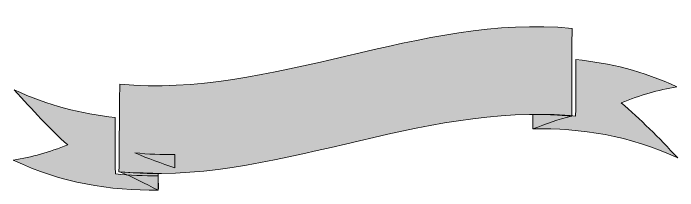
# Model space of a CAD drawing. Header units: inches. Extents: x 1 to 1682, y -780 to 2.
# Drawn here: x 1331.8 to 1682.1, y -511.1 to -417.5 of the extents above; entities that cross this region are included whole.
import ezdxf

# ---------------------------------------------------------------- set-up
doc = ezdxf.new("R2010")
doc.units = ezdxf.units.IN
doc.header["$MEASUREMENT"] = 0
doc.layers.add('Layer 1', color=7, linetype='Continuous')

# ---------------------------------------------------------------- blocks, each defined once
blk = doc.blocks.new('block 316')
at = {"layer": 'Layer 1', "true_color": 0x7c8877}
h = blk.add_hatch(color=8, dxfattribs=at)
h.dxf.hatch_style = 2
edge = h.paths.add_edge_path()
edge.add_spline(control_points=[(1385.47, -472.41), (1367.73, -470.6), (1349.98, -466.13), (1332.24, -457.85), (1342.01, -468.63), (1350.71, -478.26), (1360.48, -486.92), (1350.55, -490.67), (1341.7, -493.42), (1331.77, -494.98), (1357.25, -506.97), (1382.73, -511.06), (1408.22, -510.74), (1408.22, -508.2), (1408.22, -505.67), (1408.22, -503.14), (1400.67, -503.25), (1393.13, -502.97), (1385.59, -502.22), (1385.55, -492.28), (1385.51, -482.35), (1385.47, -472.41)], knot_values=[0, 0, 0, 0, 1, 1, 1, 2, 2, 2, 3, 3, 3, 4, 4, 4, 5, 5, 5, 6, 6, 6, 7, 7, 7, 7], degree=3, periodic=1)
at = {"layer": 'Layer 1', "lineweight": 0}
blk.add_open_spline([(1385.47, -472.41), (1367.73, -470.6), (1349.98, -466.13), (1332.24, -457.85), (1342.01, -468.63), (1350.71, -478.26), (1360.48, -486.92), (1350.55, -490.67), (1341.7, -493.42), (1331.77, -494.98), (1357.25, -506.97), (1382.73, -511.06), (1408.22, -510.74), (1408.22, -508.2), (1408.22, -505.67), (1408.22, -503.14), (1400.67, -503.25), (1393.13, -502.97), (1385.59, -502.22), (1385.55, -492.28), (1385.51, -482.35), (1385.47, -472.41)], degree=3, knots=[0, 0, 0, 0, 1, 1, 1, 2, 2, 2, 3, 3, 3, 4, 4, 4, 5, 5, 5, 6, 6, 6, 7, 7, 7, 7], dxfattribs=at)
blk = doc.blocks.new('block 317')
at = {"layer": 'Layer 1', "true_color": 0x3d372e}
h = blk.add_hatch(color=250, dxfattribs=at)
h.dxf.hatch_style = 2
edge = h.paths.add_edge_path()
edge.add_spline(control_points=[(1395.9, -491.11), (1402.93, -491.81), (1409.95, -492.07), (1416.98, -491.97), (1416.97, -494.29), (1416.95, -496.61), (1416.94, -498.92), (1409.93, -496.71), (1402.91, -494.13), (1395.9, -491.11)], knot_values=[0, 0, 0, 0, 1, 1, 1, 2, 2, 2, 3, 3, 3, 3], degree=3, periodic=1)
at = {"layer": 'Layer 1', "lineweight": 0}
blk.add_open_spline([(1395.9, -491.11), (1402.93, -491.81), (1409.95, -492.07), (1416.98, -491.97), (1416.97, -494.29), (1416.95, -496.61), (1416.94, -498.92), (1409.93, -496.71), (1402.91, -494.13), (1395.9, -491.11)], degree=3, knots=[0, 0, 0, 0, 1, 1, 1, 2, 2, 2, 3, 3, 3, 3], dxfattribs=at)
blk = doc.blocks.new('block 318')
at = {"layer": 'Layer 1', "true_color": 0x3d372e}
h = blk.add_hatch(color=250, dxfattribs=at)
h.dxf.hatch_style = 2
edge = h.paths.add_edge_path()
edge.add_spline(control_points=[(1387.77, -501.19), (1395.9, -501.73), (1400.03, -501.57), (1408.22, -502.03), (1408, -504.51), (1408.44, -508.26), (1408.22, -510.74), (1400.93, -507.52), (1395.13, -503.55), (1387.77, -501.19)], knot_values=[0, 0, 0, 0, 1, 1, 1, 2, 2, 2, 3, 3, 3, 3], degree=3, periodic=1)
at = {"layer": 'Layer 1', "lineweight": 0}
blk.add_open_spline([(1387.77, -501.19), (1395.9, -501.73), (1400.03, -501.57), (1408.22, -502.03), (1408, -504.51), (1408.44, -508.26), (1408.22, -510.74), (1400.93, -507.52), (1395.13, -503.55), (1387.77, -501.19)], degree=3, knots=[0, 0, 0, 0, 1, 1, 1, 2, 2, 2, 3, 3, 3, 3], dxfattribs=at)
blk = doc.blocks.new('block 319')
at = {"layer": 'Layer 1', "true_color": 0x7c8877}
h = blk.add_hatch(color=8, dxfattribs=at)
h.dxf.hatch_style = 2
edge = h.paths.add_edge_path()
edge.add_spline(control_points=[(1387.91, -454.81), (1387.77, -470.23), (1387.64, -485.66), (1387.5, -501.08), (1467.09, -509.08), (1546.69, -463.87), (1626.28, -471.82), (1626.32, -456.38), (1626.36, -440.95), (1626.39, -425.51), (1546.9, -417.52), (1467.41, -462.62), (1387.91, -454.81)], knot_values=[0, 0, 0, 0, 1, 1, 1, 2, 2, 2, 3, 3, 3, 4, 4, 4, 4], degree=3, periodic=1)
at = {"layer": 'Layer 1', "lineweight": 0}
blk.add_open_spline([(1387.91, -454.81), (1387.77, -470.23), (1387.64, -485.66), (1387.5, -501.08), (1467.09, -509.08), (1546.69, -463.87), (1626.28, -471.82), (1626.32, -456.38), (1626.36, -440.95), (1626.39, -425.51), (1546.9, -417.52), (1467.41, -462.62), (1387.91, -454.81)], degree=3, knots=[0, 0, 0, 0, 1, 1, 1, 2, 2, 2, 3, 3, 3, 4, 4, 4, 4], dxfattribs=at)
blk = doc.blocks.new('block 320')
at = {"layer": 'Layer 1', "true_color": 0x7c8877}
h = blk.add_hatch(color=8, dxfattribs=at)
h.dxf.hatch_style = 2
edge = h.paths.add_edge_path()
edge.add_spline(control_points=[(1628.43, -441.96), (1646.17, -443.68), (1663.91, -448.04), (1681.66, -456.23), (1671.89, -457.94), (1662.12, -460.82), (1652.34, -464.65), (1662.27, -473.3), (1672.2, -482.95), (1682.13, -493.79), (1656.64, -481.94), (1631.16, -477.99), (1605.68, -478.45), (1605.68, -475.91), (1605.68, -473.38), (1605.68, -470.85), (1613.22, -470.73), (1620.77, -470.99), (1628.31, -471.73), (1628.35, -461.81), (1628.39, -451.88), (1628.43, -441.96)], knot_values=[0, 0, 0, 0, 1, 1, 1, 2, 2, 2, 3, 3, 3, 4, 4, 4, 5, 5, 5, 6, 6, 6, 7, 7, 7, 7], degree=3, periodic=1)
at = {"layer": 'Layer 1', "lineweight": 0}
blk.add_open_spline([(1628.43, -441.96), (1646.17, -443.68), (1663.91, -448.04), (1681.66, -456.23), (1671.89, -457.94), (1662.12, -460.82), (1652.34, -464.65), (1662.27, -473.3), (1672.2, -482.95), (1682.13, -493.79), (1656.64, -481.94), (1631.16, -477.99), (1605.68, -478.45), (1605.68, -475.91), (1605.68, -473.38), (1605.68, -470.85), (1613.22, -470.73), (1620.77, -470.99), (1628.31, -471.73), (1628.35, -461.81), (1628.39, -451.88), (1628.43, -441.96)], degree=3, knots=[0, 0, 0, 0, 1, 1, 1, 2, 2, 2, 3, 3, 3, 4, 4, 4, 5, 5, 5, 6, 6, 6, 7, 7, 7, 7], dxfattribs=at)
blk = doc.blocks.new('block 321')
at = {"layer": 'Layer 1', "true_color": 0x3d372e}
h = blk.add_hatch(color=250, dxfattribs=at)
h.dxf.hatch_style = 2
edge = h.paths.add_edge_path()
edge.add_spline(control_points=[(1626.16, -471.73), (1618.62, -470.99), (1613.22, -470.73), (1605.68, -470.85), (1605.69, -473.33), (1605.66, -475.96), (1605.68, -478.45), (1613.21, -475.84), (1618.63, -473.48), (1626.16, -471.73)], knot_values=[0, 0, 0, 0, 1, 1, 1, 2, 2, 2, 3, 3, 3, 3], degree=3, periodic=1)
at = {"layer": 'Layer 1', "lineweight": 0}
blk.add_open_spline([(1626.16, -471.73), (1618.62, -470.99), (1613.22, -470.73), (1605.68, -470.85), (1605.69, -473.33), (1605.66, -475.96), (1605.68, -478.45), (1613.21, -475.84), (1618.63, -473.48), (1626.16, -471.73)], degree=3, knots=[0, 0, 0, 0, 1, 1, 1, 2, 2, 2, 3, 3, 3, 3], dxfattribs=at)
blk = doc.blocks.new('block 315')
at = {"layer": 'Layer 1'}
for name in ['block 319', 'block 320', 'block 316', 'block 321', 'block 317', 'block 318']:
    blk.add_blockref(name, (0, 0), dxfattribs=at)
blk = doc.blocks.new('block 2')
at = {"layer": 'Layer 1'}
blk.add_blockref('block 315', (0, 0), dxfattribs=at)

msp = doc.modelspace()

# ---------------------------------------------------------------- block references
at = {"layer": 'Layer 1'}
msp.add_blockref('block 2', (0, 0), dxfattribs=at)

doc.saveas('drawing.dxf')
